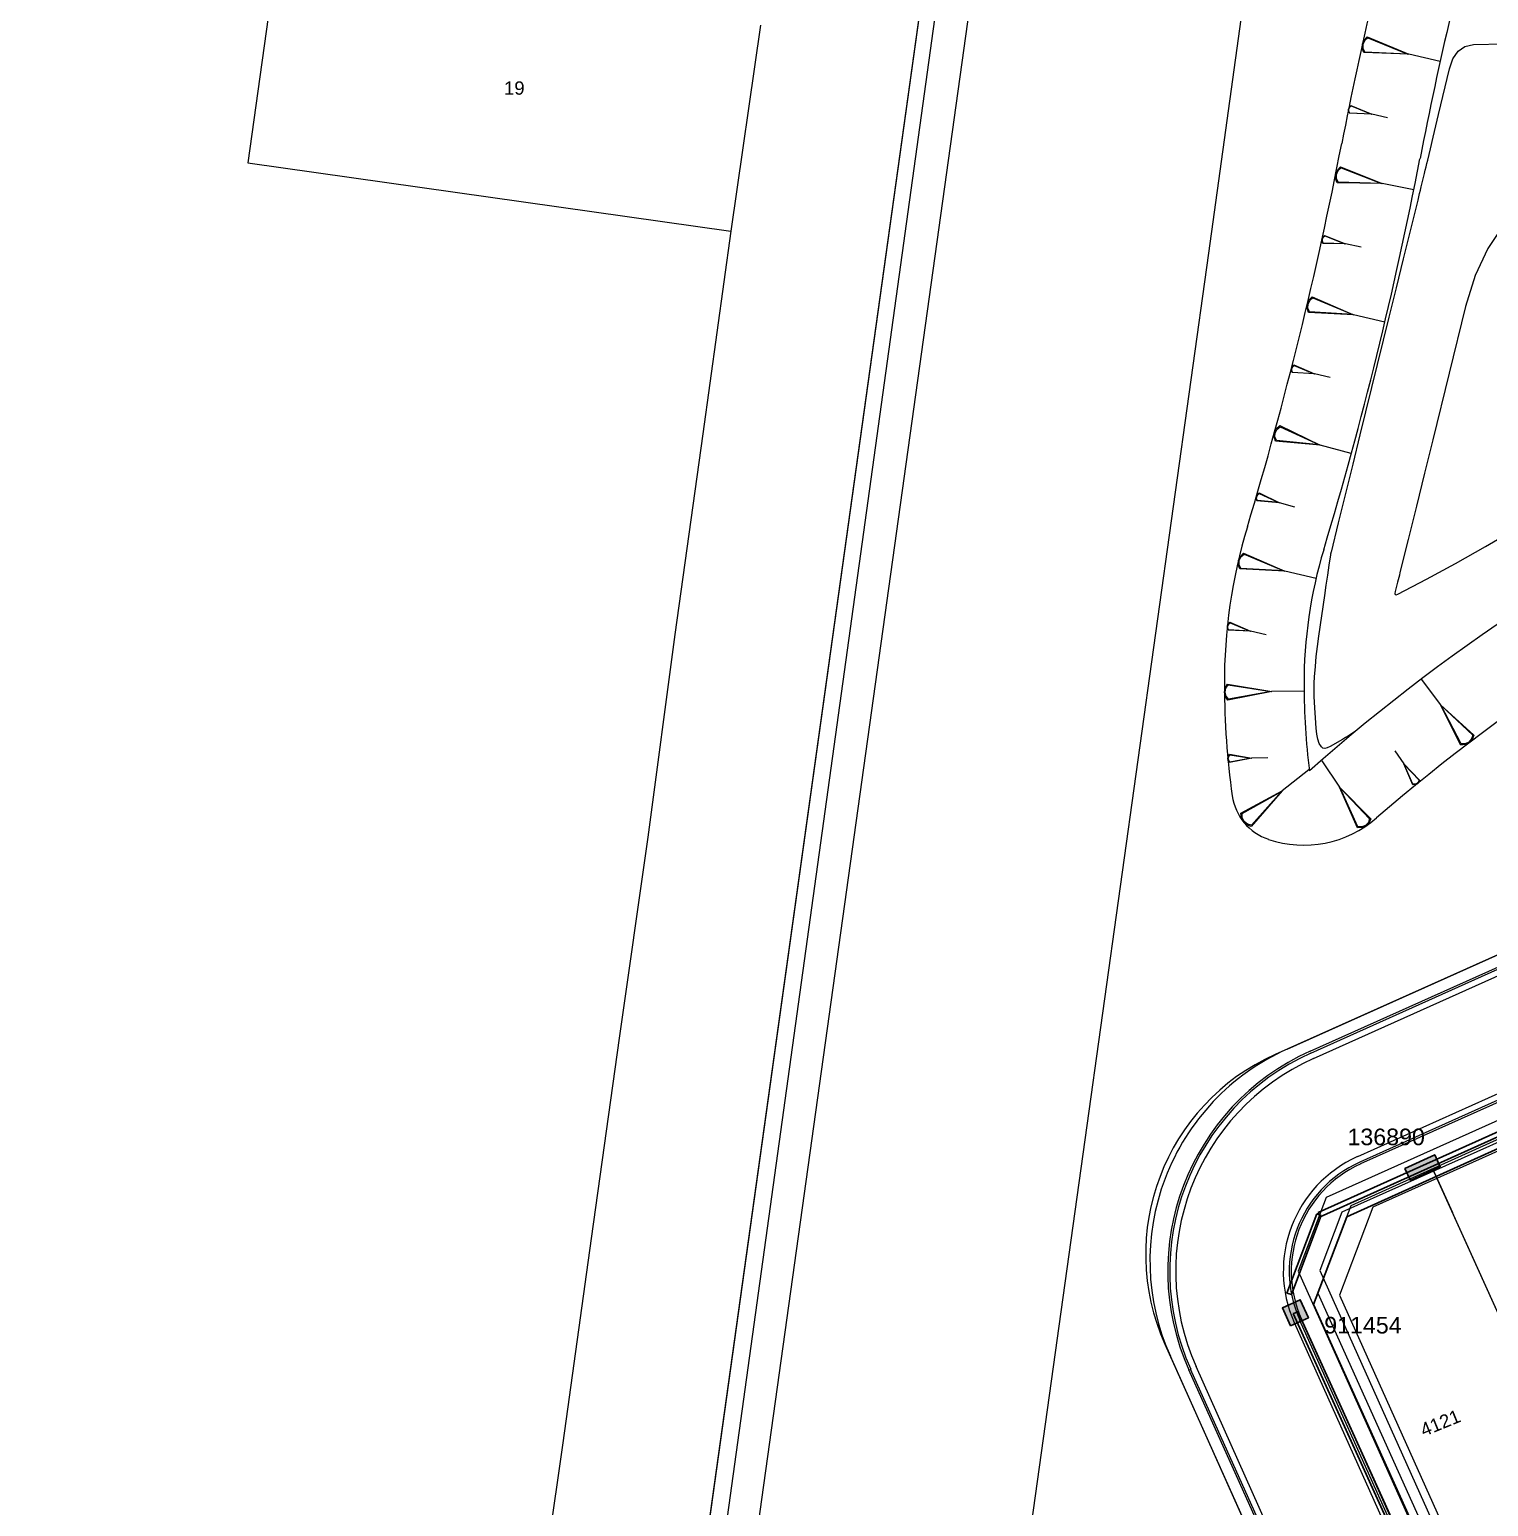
# Model space of a CAD drawing. Header units: metres. Extents: x 305195 to 309187, y 6261447 to 6263623.
# Drawn here: x 305415.1 to 305525, y 6262768.5 to 6262879.7 of the extents above; entities that cross this region are included whole.
import ezdxf
from ezdxf.enums import TextEntityAlignment as Align

# ---------------------------------------------------------------- set-up
doc = ezdxf.new("R2010")
doc.units = ezdxf.units.M
doc.layers.get('0').update_dxf_attribs({"color": 6})
for name, color, linetype in [('AREA41_NEW', 7, 'Continuous'), ('Duct_SP_EXT', 7, 'Continuous'), ('Notes', 7, 'Continuous'), ('st_new', 9, 'Continuous'), ('SupportsUG_SP_LV_EXT', 7, 'Continuous'), ('SupportsUG_SP_LV_SL_EXT', 7, 'Continuous')]:
    doc.layers.add(name, color=color, linetype=linetype)
doc.layers.add('Cadastre Developer_SP_EXT', color=9, linetype='Continuous', lineweight=5)
doc.layers.add('Cadastre Land Parcels_SP_EXT', color=9, linetype='Continuous', lineweight=5)
doc.styles.add('COLUMN_LABEL', font='arial.ttf')
doc.styles.add('iecARIAL', font='arial.ttf', dxfattribs={"height": 2})
doc.styles.add('POLE_LABEL', font='arial.ttf')
doc.styles.get("Standard").update_dxf_attribs({"font": 'arial.ttf'})

# ---------------------------------------------------------------- blocks, each defined once
blk = doc.blocks.new('PILLAR_EXT')
blk.add_hatch(color=256).paths.add_polyline_path([(-2.475, 0.99), (-2.475, -0.99), (2.475, -0.99), (2.475, 0.99)])
blk.add_lwpolyline([(-2.475, -0.99), (2.475, -0.99), (2.475, 0.99), (-2.475, 0.99)], close=True)
at = {"style": 'iecARIAL', "flags": 8}
blk.add_attdef('ASSET_NUM', (1.5, 3.5), '', height=2.5, dxfattribs=at)
for tag, p, flags in [('OWNED_BY', (0, -0.2), 9), ('STATE', (0, -0.4), 9), ('SUPPORT_TYPE', (0, -0.6), 9), ('STREETNAME', (0, -1.8), 9), ('SUBURB', (0, -2), 1), ('USAGE', (0, -0.8), 9), ('LEGEND', (0, -1), 9), ('LOCATION', (0, -1.2), 9), ('NOTES', (0, -1.4), 9), ('PARENT', (0, -1.6), 9)]:
    blk.add_attdef(tag, p, '', height=0.2, dxfattribs=dict(flags=flags))
blk = doc.blocks.new('COLUMN_EXT')
blk.add_hatch(color=256).paths.add_polyline_path([(-1.49, 1.48), (-1.49, -1.49), (1.48, -1.49), (1.48, 1.48)])
blk.add_lwpolyline([(-1.49, -1.49), (1.48, -1.49), (1.48, 1.48), (-1.49, 1.48)], close=True)
for tag, height, style, flags, p in [('ASSET_NUM', 2.5, 'COLUMN_LABEL', 8, (2, 2)), ('STRUCTURE_PLANT_NUMBER', 0.2, 'POLE_LABEL', 9, (1.81, 0.03)), ('STREET_CODE', 0.2, 'COLUMN_LABEL', 9, (1.81, -0.2))]:
    blk.add_attdef(tag, text='', height=height, dxfattribs=dict(style=style, flags=flags)).set_placement(p, align=Align.MIDDLE_LEFT)
at = {"flags": 1}
blk.add_attdef('Z', (1.81, -2.35), '', height=0.2, dxfattribs=at)
at = {"flags": 9}
for tag, p in [('COLUMN_TYPE', (1.81, -0.4)), ('OWNED_BY', (1.81, -0.6)), ('STATE', (1.81, -0.8)), ('USAGE', (1.81, -1)), ('STREETNAME', (1.81, -1.6)), ('SUBURB', (1.81, -1.8)), ('LEGEND', (1.81, -1.2)), ('LOCATION', (1.81, -1.4)), ('NOTES', (1.81, -2))]:
    blk.add_attdef(tag, text='', height=0.2, dxfattribs=at).set_placement(p, align=Align.MIDDLE_LEFT)
blk = doc.blocks.new('AREA41_NEW')
at = {"layer": 'AREA41_NEW', "color": 251, "linetype": 'Continuous', "lineweight": 0}
for p, q in [((441836, -271947), (250570, -271947)), ((441836, -271947), (250570, -271947)), ((441836, -271947), (446836, -276947)), ((446836, -276947), (446836, -319947)), ((446836, -276947), (446836, -319947)), ((428516, -283687), (440891, -283687)), ((428516, -283687), (446836, -283687)), ((440893, -283687), (446836, -283687)), ((446838, -283688), (443196, -283688))]:
    blk.add_line(p, q, dxfattribs=at)
blk = doc.blocks.new('ST4_NEW')
at = {"layer": 'st_new', "color": 251, "lineweight": 0}
for p, q in [((0, 0), (107.1, 773.66)), ((87.72, 467.1), (93.44, 508.21)), ((107.01, 482.65), (107.65, 482.8)), ((107.65, 482.8), (109.93, 482.87)), ((105.84, 480.98), (106.11, 481.74)), ((106.11, 481.74), (106.5, 482.3)), ((106.5, 482.3), (107.01, 482.65)), ((105.03, 477.54), (105.84, 480.98)), ((104.83, 476.68), (105.03, 477.54)), ((104.62, 475.82), (104.83, 476.68)), ((104.21, 474.1), (104.42, 474.96)), ((104.42, 474.96), (104.62, 475.82)), ((104.09, 473.6), (104.15, 473.85)), ((104.15, 473.85), (104.21, 474.1)), ((103.72, 472.1), (103.97, 473.1)), ((103.97, 473.1), (104.03, 473.35)), ((104.03, 473.35), (104.09, 473.6)), ((103.54, 471.35), (103.6, 471.6)), ((103.6, 471.6), (103.66, 471.85)), ((103.66, 471.85), (103.72, 472.1)), ((102.94, 468.89), (103.48, 471.1)), ((103.48, 471.1), (103.54, 471.35)), ((102.39, 466.68), (102.94, 468.89)), ((109.9, 469.19, -999), (108.73, 467.46, -999)), ((108.73, 467.46, -999), (107.78, 465.42, -999)), ((78.42, 400.33), (87.72, 467.1)), ((101.85, 464.48), (102.39, 466.68)), ((93.64, 407.16), (223.34, 465.38)), ((107.78, 465.42, -999), (107.06, 463.07, -999)), ((220.86, 464.27), (92.72, 406.75)), ((101.31, 462.27), (101.85, 464.48)), ((95.35, 407), (220.54, 463.19)), ((95.41, 406.86), (220.6, 463.06)), ((107.06, 463.07, -999), (104.59, 453.04, -999)), ((95.6, 406.45), (220.78, 462.65)), ((99.13, 453.42), (101.31, 462.27)), ((98.59, 451.21), (99.13, 453.42)), ((104.59, 453.04, -999), (103.97, 450.54, -999)), ((98.04, 449), (98.59, 451.21)), ((103.97, 450.54, -999), (103.36, 448.04, -999)), ((97.5, 446.8), (98.04, 449)), ((103.36, 448.04, -999), (102.74, 445.54, -999)), ((96.96, 444.59), (97.5, 446.8)), ((108.56, 445, -999), (110.85, 446.33, -999)), ((102.74, 445.54, -999), (102.12, 443.04, -999)), ((106.31, 443.74, -999), (108.56, 445, -999)), ((96.79, 443.61), (96.91, 444.38)), ((96.91, 444.41), (96.92, 444.43)), ((96.91, 444.4), (96.91, 444.41)), ((96.91, 444.38), (96.91, 444.4)), ((96.92, 444.45), (96.94, 444.52)), ((96.92, 444.43), (96.92, 444.45)), ((96.94, 444.54), (96.95, 444.56)), ((96.94, 444.52), (96.94, 444.54)), ((96.95, 444.57), (96.96, 444.59)), ((96.95, 444.56), (96.95, 444.57)), ((96.57, 442.09), (96.68, 442.85)), ((96.68, 442.85), (96.79, 443.61)), ((102.04, 442.68, -999), (101.99, 442.5, -999)), ((102.08, 442.86, -999), (102.04, 442.68, -999)), ((102.12, 443.04, -999), (102.08, 442.86, -999)), ((104.11, 442.54, -999), (106.31, 443.74, -999)), ((96.46, 441.32), (96.57, 442.09)), ((101.76, 441.62, -999), (101.74, 441.47, -999)), ((101.94, 442.33, -999), (101.76, 441.62, -999)), ((101.99, 442.5, -999), (101.94, 442.33, -999)), ((101.96, 441.41, -999), (104.11, 442.54, -999)), ((96.01, 438.26), (96.46, 441.32)), ((101.74, 441.47, -999), (101.76, 441.39, -999)), ((101.76, 441.39, -999), (101.84, 441.37, -999)), ((101.84, 441.37, -999), (101.96, 441.41, -999)), ((95.91, 437.49), (96.01, 438.26)), ((95.82, 436.73), (95.91, 437.49)), ((95.75, 435.96), (95.82, 436.73)), ((95.67, 434.71), (95.69, 435.2)), ((95.69, 435.2), (95.75, 435.96)), ((95.66, 434.23), (95.67, 434.71)), ((95.67, 433.75), (95.66, 434.23)), ((95.69, 433.27), (95.67, 433.75)), ((95.81, 431.33), (95.69, 433.27)), ((95.86, 430.88), (95.81, 431.33)), ((95.94, 430.49), (95.86, 430.88)), ((96.05, 430.17), (95.94, 430.49)), ((97.79, 430.48), (96.86, 429.94)), ((98.02, 430.62), (97.79, 430.48)), ((98.25, 430.76), (98.02, 430.62)), ((98.48, 430.9), (98.25, 430.76)), ((98.7, 431.04), (98.48, 430.9)), ((98.74, 431.06), (98.7, 431.04)), ((96.21, 429.92), (96.05, 430.17)), ((96.32, 429.82), (96.21, 429.92)), ((96.46, 429.8), (96.32, 429.82)), ((96.64, 429.84), (96.46, 429.8)), ((96.86, 429.94), (96.64, 429.84)), ((141.09, 415.97), (96.57, 395.98)), ((138.6, 416.88), (98.92, 399.06)), ((138.78, 416.47), (99.1, 398.65)), ((138.85, 416.33), (99.16, 398.51)), ((141.14, 414.34), (97.75, 394.87)), ((139.31, 412.86), (100.08, 395.25)), ((59.47, 264.16), (78.42, 400.33)), ((96.57, 395.98), (94.46, 390.43)), ((97.75, 394.87), (96.08, 390.48)), ((100.08, 395.25), (97.56, 388.64)), ((94.46, 390.43), (174.33, 212.5)), ((96.08, 390.48), (175.45, 213.68)), ((97.56, 388.64), (175.89, 214.15)), ((94.16, 386.57), (172.7, 211.62)), ((94.57, 386.76), (173.11, 211.81)), ((94.71, 386.82), (173.25, 211.87)), ((84.43, 384.94), (119.98, 305.74)), ((119.98, 305.74), (84.84, 384.03)), ((164.76, 208.06), (86.23, 383.01)), ((164.9, 208.12), (86.36, 383.07)), ((165.31, 208.31), (86.77, 383.25))]:
    blk.add_line(p, q, dxfattribs=at)
at = {"layer": 'st_new', "color": 251, "lineweight": 0, "extrusion": (0.003428, -0.000760398, 0.999994)}
for p, q in [((99.28, 482.53, 0.02), (99.29, 482.84, 0.02)), ((99.29, 482.84, 0.02), (99.41, 483.12, 0.02)), ((99.34, 482.52, 0.02), (99.35, 482.83, 0.02)), ((99.35, 482.83, 0.02), (99.47, 483.11, 0.02)), ((99.41, 483.12, 0.02), (99.66, 483.38, 0.02)), ((99.47, 483.11, 0.02), (99.7, 483.31, 0.02)), ((99.66, 483.38, 0.02), (102.78, 482.07, 0.01)), ((99.7, 483.31, 0.02), (102.72, 482.08, 0.01)), ((99.39, 482.2, 0.02), (99.28, 482.53, 0.02)), ((99.47, 482.24, 0.02), (99.34, 482.52, 0.02)), ((102.78, 482.07, 0.01), (99.39, 482.2, 0.02)), ((102.72, 482.08, 0.01), (99.47, 482.24, 0.02)), ((105.15, 481.54), (102.78, 482.07, 0.01)), ((98.25, 477.95, 0.01), (98.31, 478.09, 0.01)), ((98.25, 477.8, 0.01), (98.25, 477.95, 0.01)), ((98.3, 477.63, 0.01), (98.25, 477.8, 0.01)), ((98.28, 477.94, 0.01), (98.34, 478.08, 0.01)), ((98.28, 477.79, 0.01), (98.28, 477.94, 0.01)), ((98.34, 477.65, 0.01), (98.28, 477.79, 0.01)), ((100, 477.56, 0), (98.3, 477.63, 0.01)), ((98.31, 478.09, 0.01), (98.43, 478.22, 0.01)), ((98.34, 478.08, 0.01), (98.46, 478.18, 0.01)), ((99.97, 477.57, 0), (98.34, 477.65, 0.01)), ((98.43, 478.22, 0.01), (100, 477.56, 0)), ((98.46, 478.18, 0.01), (99.97, 477.57, 0)), ((101.18, 477.3), (100, 477.56, 0))]:
    blk.add_line(p, q, dxfattribs=at)
at = {"layer": 'st_new', "color": 251, "lineweight": 0, "extrusion": (0.003442, -0.000691702, 0.999994)}
for p, q in [((97.28, 473.04, 0.02), (97.4, 473.33, 0.02)), ((97.28, 472.73, 0.02), (97.28, 473.04, 0.02)), ((97.4, 472.4, 0.02), (97.28, 472.73, 0.02)), ((97.34, 473.03, 0.02), (97.46, 473.32, 0.02)), ((97.34, 472.72, 0.02), (97.34, 473.03, 0.02)), ((97.47, 472.45, 0.02), (97.34, 472.72, 0.02)), ((97.4, 473.33, 0.02), (97.64, 473.59, 0.02)), ((97.46, 473.32, 0.02), (97.69, 473.52, 0.02)), ((97.64, 473.59, 0.02), (100.79, 472.34, 0.01)), ((97.69, 473.52, 0.02), (100.73, 472.35, 0.01)), ((100.79, 472.34, 0.01), (97.4, 472.4, 0.02)), ((100.73, 472.35, 0.01), (97.47, 472.45, 0.02)), ((103.17, 471.86), (100.79, 472.34, 0.01)), ((96.26, 468.15, 0.01), (96.32, 468.29, 0.01)), ((96.29, 468.14, 0.01), (96.35, 468.29, 0.01)), ((96.32, 468.29, 0.01), (96.44, 468.42, 0.01)), ((96.35, 468.29, 0.01), (96.46, 468.39, 0.01)), ((96.44, 468.42, 0.01), (98.01, 467.8, 0)), ((96.46, 468.39, 0.01), (97.98, 467.8, 0)), ((96.26, 468, 0.01), (96.26, 468.15, 0.01)), ((96.32, 467.83, 0.01), (96.26, 468, 0.01)), ((96.29, 467.99, 0.01), (96.29, 468.14, 0.01)), ((96.35, 467.85, 0.01), (96.29, 467.99, 0.01)), ((98.01, 467.8, 0), (96.32, 467.83, 0.01)), ((97.98, 467.8, 0), (96.35, 467.85, 0.01)), ((99.2, 467.56), (98.01, 467.8, 0))]:
    blk.add_line(p, q, dxfattribs=at)
at = {"layer": 'st_new', "color": 251, "lineweight": 0, "extrusion": (0.003417, -0.0008094, 0.999994)}
for p, q in [((95.27, 463.56, 0.02), (95.52, 463.81, 0.02)), ((95.52, 463.81, 0.02), (98.63, 462.45, 0.01)), ((95.13, 462.97, 0.02), (95.15, 463.28, 0.02)), ((95.24, 462.63, 0.02), (95.13, 462.97, 0.02)), ((95.15, 463.28, 0.02), (95.27, 463.56, 0.02)), ((95.19, 462.95, 0.02), (95.2, 463.26, 0.02)), ((95.31, 462.68, 0.02), (95.19, 462.95, 0.02)), ((95.2, 463.26, 0.02), (95.33, 463.54, 0.02)), ((98.57, 462.47, 0.01), (95.31, 462.68, 0.02)), ((95.33, 463.54, 0.02), (95.57, 463.74, 0.02)), ((95.57, 463.74, 0.02), (98.57, 462.47, 0.01)), ((98.63, 462.45, 0.01), (95.24, 462.63, 0.02)), ((100.99, 461.89), (98.63, 462.45, 0.01)), ((93.95, 458.42, 0.01), (94.02, 458.56, 0.01)), ((93.95, 458.27, 0.01), (93.95, 458.42, 0.01)), ((94, 458.1, 0.01), (93.95, 458.27, 0.01)), ((93.98, 458.41, 0.01), (94.05, 458.55, 0.01)), ((93.98, 458.26, 0.01), (93.98, 458.41, 0.01)), ((94.04, 458.12, 0.01), (93.98, 458.26, 0.01)), ((94.02, 458.56, 0.01), (94.14, 458.69, 0.01)), ((94.05, 458.55, 0.01), (94.16, 458.65, 0.01)), ((94.14, 458.69, 0.01), (95.69, 458.01, 0)), ((94.16, 458.65, 0.01), (95.66, 458.02, 0)), ((95.69, 458.01, 0), (94, 458.1, 0.01)), ((95.66, 458.02, 0), (94.04, 458.12, 0.01)), ((96.87, 457.73), (95.69, 458.01, 0))]:
    blk.add_line(p, q, dxfattribs=at)
at = {"layer": 'st_new', "color": 251, "lineweight": 0, "extrusion": (0.003387, -0.000926145, 0.999994)}
for p, q in [((92.67, 453.59, 0.02), (92.81, 453.86, 0.02)), ((92.73, 453.57, 0.02), (92.87, 453.85, 0.02)), ((92.81, 453.86, 0.02), (93.07, 454.11, 0.02)), ((92.87, 453.85, 0.02), (93.11, 454.03, 0.02)), ((93.07, 454.11, 0.02), (96.12, 452.64, 0.01)), ((93.11, 454.03, 0.02), (96.07, 452.66, 0.01)), ((92.65, 453.28, 0.02), (92.67, 453.59, 0.02)), ((92.75, 452.94, 0.02), (92.65, 453.28, 0.02)), ((92.71, 453.26, 0.02), (92.73, 453.57, 0.02)), ((92.82, 452.98, 0.02), (92.71, 453.26, 0.02)), ((96.12, 452.64, 0.01), (92.75, 452.94, 0.02)), ((96.07, 452.66, 0.01), (92.82, 452.98, 0.02)), ((98.46, 452), (96.12, 452.64, 0.01)), ((91.3, 448.62, 0.01), (91.31, 448.78, 0.01)), ((91.35, 448.45, 0.01), (91.3, 448.62, 0.01)), ((91.31, 448.78, 0.01), (91.38, 448.91, 0.01)), ((91.33, 448.61, 0.01), (91.34, 448.77, 0.01)), ((91.39, 448.47, 0.01), (91.33, 448.61, 0.01)), ((91.34, 448.77, 0.01), (91.41, 448.91, 0.01)), ((93.04, 448.3, 0), (91.35, 448.45, 0.01)), ((91.38, 448.91, 0.01), (91.51, 449.04, 0.01)), ((93.01, 448.31, 0), (91.39, 448.47, 0.01)), ((91.41, 448.91, 0.01), (91.53, 449, 0.01)), ((91.51, 449.04, 0.01), (93.04, 448.3, 0)), ((91.53, 449, 0.01), (93.01, 448.31, 0)), ((94.21, 447.98), (93.04, 448.3, 0))]:
    blk.add_line(p, q, dxfattribs=at)
at = {"layer": 'st_new', "color": 251, "lineweight": 0, "extrusion": (0.00342, -0.000794512, 0.999994)}
for p, q in [((89.95, 443.65, 0.02), (89.96, 443.96, 0.02)), ((89.96, 443.96, 0.02), (90.09, 444.24, 0.02)), ((90.01, 443.64, 0.02), (90.02, 443.95, 0.02)), ((90.02, 443.95, 0.02), (90.15, 444.23, 0.02)), ((90.09, 444.24, 0.02), (90.34, 444.5, 0.02)), ((90.15, 444.23, 0.02), (90.38, 444.42, 0.02)), ((90.34, 444.5, 0.02), (93.45, 443.15, 0.01)), ((90.38, 444.42, 0.02), (93.39, 443.17, 0.01)), ((90.06, 443.32, 0.02), (89.95, 443.65, 0.02)), ((90.14, 443.36, 0.02), (90.01, 443.64, 0.02)), ((93.45, 443.15, 0.01), (90.06, 443.32, 0.02)), ((93.39, 443.17, 0.01), (90.14, 443.36, 0.02)), ((95.81, 442.6), (93.45, 443.15, 0.01)), ((89.13, 439.03, 0.01), (89.2, 439.18, 0.01)), ((89.13, 438.88, 0.01), (89.13, 439.03, 0.01)), ((89.18, 438.71, 0.01), (89.13, 438.88, 0.01)), ((89.16, 439.03, 0.01), (89.23, 439.17, 0.01)), ((89.16, 438.87, 0.01), (89.16, 439.03, 0.01)), ((89.22, 438.73, 0.01), (89.16, 438.87, 0.01)), ((90.87, 438.63, 0), (89.18, 438.71, 0.01)), ((89.2, 439.18, 0.01), (89.32, 439.3, 0.01)), ((90.84, 438.64, 0), (89.22, 438.73, 0.01)), ((89.23, 439.17, 0.01), (89.34, 439.27, 0.01)), ((89.32, 439.3, 0.01), (90.87, 438.63, 0)), ((89.34, 439.27, 0.01), (90.84, 438.64, 0)), ((92.05, 438.36), (90.87, 438.63, 0))]:
    blk.add_line(p, q, dxfattribs=at)
at = {"layer": 'st_new', "color": 251, "lineweight": 0, "extrusion": (-0.002121, 0.002798, 0.999994)}
for p, q in [((103.72, 435.02), (105.18, 433.09, 0.01)), ((105.18, 433.09, 0.01), (107.68, 430.8, 0.02)), ((106.71, 430.06, 0.02), (105.18, 433.09, 0.01)), ((105.22, 433.04, 0.01), (107.6, 430.81, 0.02)), ((106.73, 430.15, 0.02), (105.22, 433.04, 0.01)), ((107.51, 430.52, 0.02), (107.31, 430.28, 0.02)), ((107.55, 430.47, 0.02), (107.34, 430.24, 0.02)), ((107.6, 430.81, 0.02), (107.51, 430.52, 0.02)), ((107.68, 430.8, 0.02), (107.55, 430.47, 0.02)), ((107.07, 430.1, 0.02), (106.71, 430.06, 0.02)), ((107.03, 430.15, 0.02), (106.73, 430.15, 0.02)), ((107.31, 430.28, 0.02), (107.03, 430.15, 0.02)), ((107.34, 430.24, 0.02), (107.07, 430.1, 0.02))]:
    blk.add_line(p, q, dxfattribs=at)
at = {"layer": 'st_new', "color": 251, "lineweight": 0, "extrusion": (0.003511, 4.17194e-05, 0.999994)}
for p, q in [((88.91, 434.04, 0.02), (88.96, 434.35, 0.02)), ((88.97, 433.74, 0.02), (88.91, 434.04, 0.02)), ((88.96, 434.35, 0.02), (89.14, 434.65, 0.02)), ((88.97, 434.04, 0.02), (89.02, 434.35, 0.02)), ((89.03, 433.74, 0.02), (88.97, 434.04, 0.02)), ((89.02, 434.35, 0.02), (89.2, 434.59, 0.02)), ((89.14, 434.65, 0.02), (92.48, 434.09, 0.01)), ((92.48, 434.09, 0.01), (89.16, 433.44, 0.02)), ((89.2, 434.59, 0.02), (92.42, 434.08, 0.01)), ((92.42, 434.08, 0.01), (89.22, 433.5, 0.02)), ((94.91, 434.11), (92.48, 434.09, 0.01)), ((89.16, 433.44, 0.02), (88.97, 433.74, 0.02)), ((89.22, 433.5, 0.02), (89.03, 433.74, 0.02)), ((89.2, 429.2, 0.01), (89.28, 429.36, 0.01)), ((89.23, 429.2, 0.01), (89.32, 429.33, 0.01)), ((89.28, 429.36, 0.01), (90.96, 429.07, 0)), ((89.32, 429.33, 0.01), (90.93, 429.07, 0)), ((89.17, 429.05, 0.01), (89.2, 429.2, 0.01)), ((89.2, 428.9, 0.01), (89.17, 429.05, 0.01)), ((89.2, 429.05, 0.01), (89.23, 429.2, 0.01)), ((89.23, 428.9, 0.01), (89.2, 429.05, 0.01)), ((89.29, 428.75, 0.01), (89.2, 428.9, 0.01)), ((89.32, 428.78, 0.01), (89.23, 428.9, 0.01)), ((90.96, 429.07, 0), (89.29, 428.75, 0.01)), ((90.93, 429.07, 0), (89.32, 428.78, 0.01)), ((92.17, 429.09), (90.96, 429.07, 0))]:
    blk.add_line(p, q, dxfattribs=at)
at = {"layer": 'st_new', "color": 251, "lineweight": 0, "extrusion": (-0.001966, 0.002909, 0.999994)}
for p, q in [((101.74, 429.63), (102.41, 428.63, 0)), ((96.24, 428.88), (97.58, 426.89, 0.01)), ((102.41, 428.63, 0), (103.6, 427.41, 0.01)), ((103.1, 427.07, 0.01), (102.41, 428.63, 0)), ((102.43, 428.6, 0), (103.56, 427.42, 0.01)), ((103.1, 427.12, 0.01), (102.43, 428.6, 0)), ((103.26, 427.11, 0.01), (103.1, 427.12, 0.01)), ((103.27, 427.08, 0.01), (103.1, 427.07, 0.01)), ((103.4, 427.17, 0.01), (103.26, 427.11, 0.01)), ((103.42, 427.14, 0.01), (103.27, 427.08, 0.01)), ((103.51, 427.28, 0.01), (103.4, 427.17, 0.01)), ((103.52, 427.25, 0.01), (103.42, 427.14, 0.01)), ((103.56, 427.42, 0.01), (103.51, 427.28, 0.01)), ((103.6, 427.41, 0.01), (103.52, 427.25, 0.01)), ((97.58, 426.89, 0.01), (99.92, 424.5, 0.02)), ((98.93, 423.82, 0.02), (97.58, 426.89, 0.01)), ((97.61, 426.84, 0.01), (99.84, 424.51, 0.02)), ((98.95, 423.91, 0.02), (97.61, 426.84, 0.01)), ((99.28, 423.84, 0.02), (98.93, 423.82, 0.02)), ((99.25, 423.89, 0.02), (98.95, 423.91, 0.02)), ((99.53, 424.01, 0.02), (99.25, 423.89, 0.02)), ((99.56, 423.96, 0.02), (99.28, 423.84, 0.02)), ((99.74, 424.23, 0.02), (99.53, 424.01, 0.02)), ((99.78, 424.18, 0.02), (99.56, 423.96, 0.02)), ((99.84, 424.51, 0.02), (99.74, 424.23, 0.02)), ((99.92, 424.5, 0.02), (99.78, 424.18, 0.02))]:
    blk.add_line(p, q, dxfattribs=at)
at = {"layer": 'st_new', "color": 251, "lineweight": 0, "extrusion": (0.002743, 0.002192, 0.999994)}
for p, q in [((95.25, 428.19), (93.26, 426.61, 0.01)), ((90.14, 424.92, 0.02), (93.26, 426.61, 0.01)), ((90.23, 424.91, 0.02), (93.21, 426.57, 0.01)), ((93.26, 426.61, 0.01), (90.93, 423.93, 0.02)), ((93.21, 426.57, 0.01), (90.94, 424.02, 0.02)), ((90.19, 424.56, 0.02), (90.14, 424.92, 0.02)), ((90.24, 424.6, 0.02), (90.23, 424.91, 0.02)), ((90.34, 424.27, 0.02), (90.19, 424.56, 0.02)), ((90.39, 424.31, 0.02), (90.24, 424.6, 0.02)), ((90.59, 424.06, 0.02), (90.34, 424.27, 0.02)), ((90.64, 424.1, 0.02), (90.39, 424.31, 0.02)), ((90.93, 423.93, 0.02), (90.59, 424.06, 0.02)), ((90.94, 424.02, 0.02), (90.64, 424.1, 0.02))]:
    blk.add_line(p, q, dxfattribs=at)
at = {"layer": 'st_new', "color": 251, "lineweight": 0}
for centre, radius, start, end in [((365.6, 423.77), 272.78, 164.337, 169.1), ((365.6, 423.77), 266.78, 164.337, 169.1001), ((-188.42, 530.45), 291.41, 343.2551, 349.1001), ((-188.42, 530.45), 297.41, 343.2551, 349.1), ((190.73, 320.25), 144.02, 113.9427, 131.4985), ((129.84, 434.7), 40.94, 163.2551, 180.2157), ((190.73, 320.25), 138.02, 113.9427, 130.9033), ((129.84, 434.7), 34.94, 163.2551, 180.2157), ((150.69, 434.78), 61.79, 180.2156, 187.9451), ((150.69, 434.78), 55.79, 180.2156, 186.8551), ((93.5, 426.79), 4.04, 187.9453, 251.4135), ((94.88, 430.89), 8.37, 251.4134, 310.9033), ((100.8, 391.2), 17.5, 114.175, 204.1753), ((99.48, 391.7), 16.5, 114.1753, 204.1753), ((102.79, 390.44), 18.15, 114.1753, 204.1753), ((102.79, 390.44), 18, 114.1753, 204.1753), ((102.79, 390.44), 17.55, 114.1753, 204.1753), ((102.79, 390.44), 9.45, 114.1753, 204.1753), ((102.79, 390.44), 9, 114.1753, 204.1753), ((102.79, 390.44), 8.85, 114.1753, 204.1753)]:
    blk.add_arc(centre, radius, start, end, dxfattribs=at)
blk = doc.blocks.new('PLAN_NEW')
at = {"layer": 'st_new', "lineweight": 0}
blk.add_blockref('ST4_NEW', (-232.08, -1017.59), dxfattribs=at)

msp = doc.modelspace()

# ---------------------------------------------------------------- linework, layer by layer
at = {"layer": 'Cadastre Land Parcels_SP_EXT', "linetype": 'Continuous'}
for points in [[(305497.48, 6262991.07), (305441.7, 6262590.97), (305421.02, 6262438.86), (305415.13, 6262396.14), (305425.3, 6262386.15), (305436.73, 6262375.19)], [(305497.48, 6262991.07), (305456.02, 6262693.66), (305441.7, 6262590.97), (305421.02, 6262438.86), (305415.13, 6262396.14), (305425.3, 6262386.15), (305436.73, 6262375.19)], [(305470.16, 6262880.01), (305467.94, 6262864.5), (305465.83, 6262849.23), (305463.71, 6262834.14), (305461.67, 6262818.86), (305459.51, 6262803.73), (305457.41, 6262788.64), (305455.28, 6262773.25), (305453.06, 6262757.86), (305451.02, 6262742.88), (305448.89, 6262727.41), (305446.78, 6262712.27), (305444.73, 6262697.18), (305442.52, 6262681.84), (305440.4, 6262666.54), (305436.65, 6262651.85), (305432.77, 6262637.04), (305428.97, 6262622.32), (305425.03, 6262607.38), (305421.28, 6262592.68), (305445.21, 6262589.3), (305500.98, 6262989.4)], [(305433.7, 6262884.97), (305431.57, 6262869.65), (305467.94, 6262864.5)]]:
    msp.add_lwpolyline(points, dxfattribs=at)
at = {"layer": 'Duct_SP_EXT'}
for p, q in [((305633.44, 6262845.28), (305512.14, 6262790.6)), ((305633.59, 6262844.95), (305512.29, 6262790.27)), ((305512.14, 6262790.6), (305512.21, 6262790.44)), ((305509.79, 6262784.54), (305512.05, 6262790.5)), ((305510.13, 6262784.42), (305512.38, 6262790.37)), ((305512.05, 6262790.5), (305512.21, 6262790.44)), ((305512.29, 6262790.27), (305512.21, 6262790.44)), ((305512.38, 6262790.37), (305512.21, 6262790.44)), ((305509.79, 6262784.54), (305509.96, 6262784.48)), ((305510.13, 6262784.42), (305509.96, 6262784.48)), ((305510.27, 6262782.99), (305510.43, 6262783.06)), ((305591.96, 6262603.14), (305510.27, 6262782.99)), ((305510.6, 6262783.14), (305510.43, 6262783.06)), ((305592.28, 6262603.29), (305510.6, 6262783.14))]:
    msp.add_line(p, q, dxfattribs=at)
at = {"layer": 'Notes', "color": 254, "flags": 128}
msp.add_lwpolyline([(305514.29, 6262790.29), (305553.48, 6262807.97), (305560.1, 6262805.47), (305638.77, 6262631.13), (305636.27, 6262624.52), (305597.07, 6262606.83), (305590.46, 6262609.34), (305511.79, 6262783.67)], close=True, dxfattribs=at)

# ---------------------------------------------------------------- block references
at = {"layer": 'st_new'}
msp.add_blockref('PLAN_NEW', (305648.26, 6263413.34), dxfattribs=at)
at = {"layer": 'st_new', "xscale": 0.001, "yscale": 0.001, "zscale": 0.001, "rotation": 114.287395235026}
msp.add_blockref('AREA41_NEW', (305445.97, 6262269.94), dxfattribs=at)
at = {"layer": 'SupportsUG_SP_LV_EXT'}
ref = msp.add_blockref('PILLAR_EXT', (305520, 6262793.98), dxfattribs=dict(at, xscale=0.5, yscale=0.5, zscale=0.5, rotation=24.86278909731078))
ref.add_attrib('ASSET_NUM', '136890', dxfattribs={"layer": '0', "height": 1.25, "style": 'iecARIAL'}).set_placement((305514.35, 6262796.3), align=Align.MIDDLE_LEFT)
at = {"layer": 'SupportsUG_SP_LV_SL_EXT'}
ref = msp.add_blockref('COLUMN_EXT', (305510.43, 6262783.06), dxfattribs=dict(at, xscale=0.5, yscale=0.5, zscale=0.5, rotation=24.33403438966272))
ref.add_attrib('ASSET_NUM', '911454', dxfattribs={"layer": '0', "height": 1.25, "style": 'COLUMN_LABEL'}).set_placement((305512.6, 6262782.12), align=Align.MIDDLE_LEFT)

# ---------------------------------------------------------------- texts
at = {"layer": 'Cadastre Developer_SP_EXT'}
msp.add_text('4121', height=1, rotation=22.2229, dxfattribs=at).set_placement((305520.09, 6262773.71))
at = {"layer": 'Cadastre Land Parcels_SP_EXT'}
msp.add_text('19', height=1, dxfattribs=at).set_placement((305450.85, 6262874.78))

doc.saveas('drawing.dxf')
